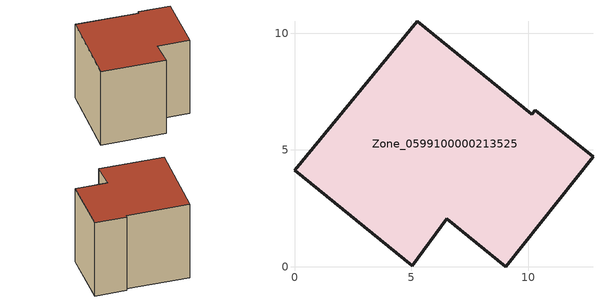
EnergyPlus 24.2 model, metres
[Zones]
Zone_0599100000213525
 floor ground (C_G): 6.52,2.06 5.04,0.04 0,4.14 5.26,10.51 10.16,6.52 10.31,6.71 12.78,4.7 9.05,0 z0
 wall outside (C_F): 5.26,10.51 0,4.14 5.04,0.04 6.52,2.06 9.05,0 12.78,4.7 10.31,6.71 10.16,6.52 5.26,10.51 z0:8.39
 roof outside (C_R): 12.78,4.7 10.31,6.71 10.16,6.52 5.26,10.51 0,4.14 5.04,0.04 6.52,2.06 9.05,0 z8.39
[BUILDING]
Pand.0599100000213525: North Axis=0; Terrain=City; Loads Convergence Tolerance Value=0.04; Temperature Convergence Tolerance Value=0.4; Solar Distribution=FullExterior; Maximum Number of Warmup Days=25; Minimum Number of Warmup Days=1
[Site:Location]
Rotterdam.The.Hague.AP_ZH_NLD Design_Conditions: Latitude=51.96; Longitude=4.45; Time Zone=1; Elevation=-4.5
[SITE:GROUNDTEMPERATURE:BUILDINGSURFACE]
18, 18, 18, 18, 18, 18, 18, 18, 18, 18, 18, 18
[MATERIAL] Thermal Absorptance=0.9; Solar Absorptance=0.7; Visible Absorptance=0.7
Name | Roughness | Thickness | Conductivity | Density | Specific Heat
G.TC.1946-1964 | MediumSmooth | 0.15 | 1 | 540 | 1210
F.TC.1946-1964 | Rough | 0.3 | 0.857143 | 1920 | 840
R.TC.1946-1964 | MediumRough | 0.2 | 0.235294 | 1500 | 1000
[CONSTRUCTION]
C_G: G.TC.1946-1964
C_F: F.TC.1946-1964
C_R: R.TC.1946-1964
[ZONE]
Zone_0599100000213525: Type=1; Multiplier=1; Ceiling Height=Autocalculate; Volume=Autocalculate; Floor Area=autocalculate; Part of Total Floor Area=Yes
[ZONEINFILTRATION:DESIGNFLOWRATE]
Infil_Zone_0599100000213525: Zone or ZoneList or Space or SpaceList=Zone_0599100000213525; Schedule=AlwaysOn; Design Flow Rate Calculation Method=Flow/Area; Flow Rate per Floor Area=0.003; Constant Term Coefficient=1; Temperature Term Coefficient=0; Velocity Term Coefficient=0; Velocity Squared Term Coefficient=0
[HVACTEMPLATE:ZONE:IDEALLOADSAIRSYSTEM]
Zone_0599100000213525: Maximum Heating Supply Air Temperature=50; Minimum Cooling Supply Air Temperature=13; Maximum Heating Supply Air Humidity Ratio=0.0156; Minimum Cooling Supply Air Humidity Ratio=0.0077; Heating Limit=NoLimit; Cooling Limit=NoLimit; Dehumidification Control Type=ConstantSensibleHeatRatio; Cooling Sensible Heat Ratio=0.7; Dehumidification Setpoint=60; Humidification Control Type=None; Humidification Setpoint=30; Outdoor Air Method=None; Outdoor Air Flow Rate per Person=0.00944; Outdoor Air Flow Rate per Zone Floor Area=0; Outdoor Air Flow Rate per Zone=0; Demand Controlled Ventilation Type=None; Outdoor Air Economizer Type=NoEconomizer; Heat Recovery Type=None; Sensible Heat Recovery Effectiveness=0.7; Latent Heat Recovery Effectiveness=0.65
[ZONECONTROL:THERMOSTAT]
ThermostatControl_Zone_0599100000213525: Zone or ZoneList=Zone_0599100000213525; Control Type Schedule=DualSetpointControlType; Control 1=Thermostat_Zone_0599100000213525; Temperature Difference Between Cutout And Setpoint=0
[THERMOSTATSETPOINT:DUALSETPOINT]
Thermostat_Zone_0599100000213525: Heating Setpoint Temperature Schedule=HeatingSetpoint_Zone_0599100000213525; Cooling Setpoint Temperature Schedule=CoolingSetpoint_Zone_0599100000213525
[SCHEDULE:COMPACT]
HeatingSetpoint_Zone_0599100000213525: Through: 12/31, For: AllDays, Until: 24:00, 21
CoolingSetpoint_Zone_0599100000213525: Through: 12/31, For: AllDays, Until: 24:00, 24
DualSetpointControlType: Through: 12/31, For: AllDays, Until: 24:00, 4
AlwaysOn: Through: 12/31, For: AllDays, Until: 24:00, 1
